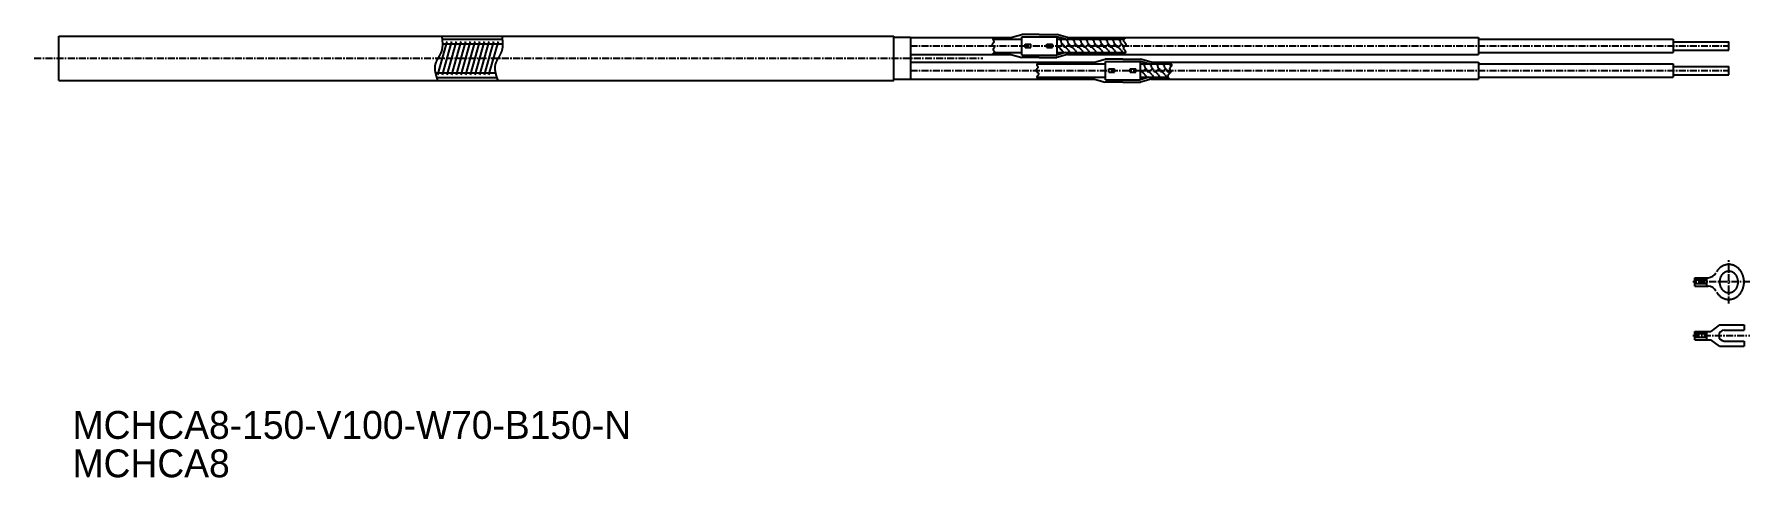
# Model space of a CAD drawing. Extents: x -211 to 97, y 185 to 265.
import ezdxf

# ---------------------------------------------------------------- set-up
doc = ezdxf.new("R2010")
doc.units = 0
doc.linetypes.add('CENTER', pattern=[2, 1.25, -0.25, 0.25, -0.25])
doc.layers.get('0').update_dxf_attribs({"linetype": 'CONTINUOUS'})
doc.layers.add('CENTER', color=1, linetype='CENTER')

msp = doc.modelspace()

# ---------------------------------------------------------------- linework, layer by layer
at = {"color": 7, "linetype": 'CONTINUOUS'}
for p, q in [((-207.03, 264.26), (-57.03, 264.26)), ((-207.03, 256.26), (-207.03, 264.26)), ((-57.03, 256.26), (-57.03, 264.26)), ((-57.03, 264.03), (-54.03, 264.03)), ((-54.03, 264.03), (-54.03, 256.49)), ((-54.03, 264.02), (-35.98, 264.02)), ((-35.98, 264.02), (-34.06, 264.56)), ((-30.9, 264.56), (-34.06, 264.56)), ((-30.9, 264.56), (-27.74, 264.56)), ((-25.81, 264.02), (-27.74, 264.56)), ((-25.81, 264.02), (47.97, 264.02)), ((-25.81, 264.02), (-22.71, 264.02)), ((47.97, 264.02), (47.97, 260.94)), ((47.97, 263.68), (82.97, 263.68)), ((82.97, 263.68), (82.97, 261.27)), ((82.97, 263.24), (92.97, 263.24)), ((92.97, 261.71), (92.97, 263.24)), ((-54.03, 260.94), (-35.98, 260.94)), ((-54.03, 259.58), (-20.98, 259.58)), ((-35.98, 260.94), (-34.06, 260.39)), ((-30.9, 260.39), (-34.06, 260.39)), ((-30.9, 260.39), (-27.74, 260.39)), ((-25.81, 260.94), (-27.74, 260.39)), ((-25.81, 260.94), (47.97, 260.94)), ((-25.81, 260.94), (-21.22, 260.94)), ((-20.98, 259.58), (-19.06, 260.13)), ((-15.9, 260.13), (-19.06, 260.13)), ((-15.9, 260.13), (-12.74, 260.13)), ((-10.81, 259.58), (-12.74, 260.13)), ((-10.81, 259.58), (47.97, 259.58)), ((-10.81, 259.58), (-9.8, 259.58)), ((47.97, 261.27), (82.97, 261.27)), ((47.97, 259.58), (47.97, 256.5)), ((47.97, 259.25), (82.97, 259.25)), ((82.97, 261.71), (92.97, 261.71)), ((82.97, 259.25), (82.97, 256.84)), ((-207.03, 256.26), (-57.03, 256.26)), ((-57.03, 256.49), (-54.03, 256.49)), ((-54.03, 256.5), (-20.98, 256.5)), ((-20.98, 256.5), (-19.06, 255.95)), ((-15.9, 255.95), (-19.06, 255.95)), ((-15.9, 255.95), (-12.74, 255.95)), ((-10.81, 256.5), (-12.74, 255.95)), ((-10.81, 256.5), (47.97, 256.5)), ((-10.81, 256.5), (-10.22, 256.5)), ((47.97, 256.84), (82.97, 256.84)), ((82.97, 258.81), (92.97, 258.81)), ((82.97, 257.28), (92.97, 257.28)), ((92.97, 257.28), (92.97, 258.81)), ((86.88, 219.32), (86.88, 220.85)), ((86.88, 220.85), (89.27, 220.85)), ((88.93, 220.41), (86.88, 220.41)), ((88.93, 219.77), (86.88, 219.77)), ((86.88, 219.32), (89.27, 219.32)), ((88.93, 220.86), (88.93, 219.32)), ((86.88, 211.22), (89.72, 211.22)), ((86.88, 209.69), (86.88, 211.22)), ((88.93, 210.78), (86.88, 210.78)), ((88.93, 210.13), (86.88, 210.13)), ((86.88, 209.69), (89.72, 209.69)), ((88.93, 211.22), (88.93, 209.69)), ((91.29, 212.38), (89.72, 211.22)), ((91.29, 208.53), (89.72, 209.69)), ((91.29, 212.38), (95.71, 212.38)), ((92.15, 211.43), (95.71, 211.43)), ((95.71, 212.38), (95.71, 211.43)), ((91.29, 208.53), (95.71, 208.53)), ((92.15, 209.48), (95.71, 209.48)), ((95.71, 209.48), (95.71, 208.53))]:
    msp.add_line(p, q, dxfattribs=at)
at = {"color": 3, "linetype": 'CONTINUOUS'}
for p, q in [((-138.93, 257.3), (-137.23, 263.27)), ((-138.17, 263.69), (-127.37, 263.69)), ((-138.12, 262.88), (-127.38, 262.88)), ((-138.1, 257.27), (-136.4, 263.27)), ((-137.27, 257.27), (-135.56, 263.27)), ((-136.43, 257.27), (-134.72, 263.27)), ((-135.59, 257.31), (-133.89, 263.27)), ((-134.76, 257.27), (-133.05, 263.27)), ((-133.93, 257.27), (-132.22, 263.27)), ((-133.09, 257.26), (-131.38, 263.27)), ((-132.25, 257.27), (-130.55, 263.27)), ((-131.42, 257.27), (-129.71, 263.27)), ((-130.58, 257.27), (-128.87, 263.27)), ((-129.75, 257.27), (-128.04, 263.27)), ((-39.24, 263.68), (-34.03, 263.68)), ((-39.04, 263.96), (-38.98, 264.02)), ((-34.03, 264.13), (-27.76, 264.13)), ((-34.03, 262.48), (-34.03, 264.13)), ((-34.03, 260.82), (-34.03, 262.48)), ((-33.43, 262.77), (-32.4, 262.77)), ((-33.43, 262.48), (-33.43, 262.77)), ((-33.43, 262.18), (-33.43, 262.48)), ((-33.43, 262.18), (-32.4, 262.18)), ((-32.4, 262.48), (-32.4, 262.77)), ((-32.4, 262.18), (-32.4, 262.48)), ((-29.56, 262.77), (-28.53, 262.77)), ((-29.56, 262.48), (-29.56, 262.77)), ((-29.56, 262.18), (-29.56, 262.48)), ((-29.56, 262.18), (-28.53, 262.18)), ((-28.53, 262.48), (-28.53, 262.77)), ((-28.53, 262.18), (-28.53, 262.48)), ((-26.17, 263.68), (-27.76, 264.13)), ((-27.76, 264.13), (-27.76, 260.82)), ((-27.76, 263.68), (-15.71, 263.68)), ((-27.76, 262.67), (-27.67, 262.33)), ((-27.67, 262.33), (-27.39, 262.26)), ((-27.39, 262.26), (-26.67, 262.78)), ((-26.54, 261.27), (-27.39, 262.26)), ((-26.99, 263.48), (-27.34, 263.68)), ((-26.88, 262.99), (-26.99, 263.48)), ((-26.57, 262.67), (-26.88, 262.99)), ((-26.58, 262.67), (-26.49, 262.33)), ((-26.49, 262.33), (-26.21, 262.26)), ((-26.21, 262.26), (-25.48, 262.78)), ((-25.64, 261.72), (-26.18, 262.27)), ((-25.81, 263.48), (-26.16, 263.68)), ((-25.7, 262.99), (-25.81, 263.48)), ((-25.39, 262.67), (-25.7, 262.99)), ((-25.4, 262.67), (-25.3, 262.33)), ((-25.3, 262.33), (-25.03, 262.26)), ((-25.03, 262.26), (-24.3, 262.78)), ((-24.46, 261.72), (-25, 262.27)), ((-24.63, 263.48), (-24.98, 263.68)), ((-24.52, 262.99), (-24.63, 263.48)), ((-24.21, 262.67), (-24.52, 262.99)), ((-24.21, 262.67), (-24.12, 262.33)), ((-24.12, 262.33), (-23.85, 262.26)), ((-23.85, 262.26), (-23.12, 262.78)), ((-23.28, 261.72), (-23.82, 262.27)), ((-23.45, 263.48), (-23.8, 263.68)), ((-23.34, 262.99), (-23.45, 263.48)), ((-23.03, 262.67), (-23.34, 262.99)), ((-23.03, 262.67), (-22.94, 262.33)), ((-22.94, 262.33), (-22.66, 262.26)), ((-22.66, 262.26), (-21.94, 262.78)), ((-22.1, 261.72), (-22.64, 262.27)), ((-22.27, 263.48), (-22.62, 263.68)), ((-22.16, 262.99), (-22.27, 263.48)), ((-21.85, 262.67), (-22.16, 262.99)), ((-21.85, 262.67), (-21.76, 262.33)), ((-21.76, 262.33), (-21.48, 262.26)), ((-21.48, 262.26), (-20.76, 262.78)), ((-20.92, 261.72), (-21.46, 262.27)), ((-21.08, 263.48), (-21.44, 263.68)), ((-20.98, 262.99), (-21.08, 263.48)), ((-20.67, 262.67), (-20.98, 262.99)), ((-20.67, 262.67), (-20.58, 262.33)), ((-20.58, 262.33), (-20.3, 262.26)), ((-20.3, 262.26), (-19.58, 262.78)), ((-19.73, 261.72), (-20.28, 262.27)), ((-19.9, 263.48), (-20.25, 263.68)), ((-19.79, 262.99), (-19.9, 263.48)), ((-19.48, 262.67), (-19.79, 262.99)), ((-19.49, 262.67), (-19.4, 262.33)), ((-19.4, 262.33), (-19.12, 262.26)), ((-19.12, 262.26), (-18.39, 262.78)), ((-18.55, 261.72), (-19.09, 262.27)), ((-18.72, 263.48), (-19.07, 263.68)), ((-18.61, 262.99), (-18.72, 263.48)), ((-18.3, 262.67), (-18.61, 262.99)), ((-18.31, 262.67), (-18.21, 262.33)), ((-18.21, 262.33), (-17.94, 262.26)), ((-17.94, 262.26), (-17.21, 262.78)), ((-17.37, 261.72), (-17.91, 262.27)), ((-17.54, 263.48), (-17.89, 263.68)), ((-17.43, 262.99), (-17.54, 263.48)), ((-17.12, 262.67), (-17.43, 262.99)), ((-17.12, 262.67), (-17.03, 262.33)), ((-17.03, 262.33), (-16.76, 262.26)), ((-16.76, 262.26), (-16.03, 262.78)), ((-16.19, 261.72), (-16.73, 262.27)), ((-16.36, 263.48), (-16.71, 263.68)), ((-16.25, 262.99), (-16.36, 263.48)), ((-15.64, 262.36), (-16.25, 262.99)), ((-15.44, 263.91), (-15.3, 264.02)), ((-39.4, 260.94), (-39.36, 260.96)), ((-39.02, 261.27), (-34.03, 261.27)), ((-34.03, 260.82), (-27.76, 260.82)), ((-31.33, 259.25), (-19.03, 259.25)), ((-30.98, 259.52), (-30.87, 259.58)), ((-26.17, 261.27), (-27.76, 260.82)), ((-27.76, 261.27), (-15.45, 261.27)), ((-25.64, 261.72), (-25.44, 261.34)), ((-25.51, 261.27), (-25.44, 261.34)), ((-25.36, 261.27), (-25.48, 261.41)), ((-24.46, 261.72), (-24.26, 261.34)), ((-24.33, 261.27), (-24.26, 261.34)), ((-24.18, 261.27), (-24.3, 261.41)), ((-23.28, 261.72), (-23.08, 261.34)), ((-23.14, 261.27), (-23.08, 261.34)), ((-23, 261.27), (-23.12, 261.41)), ((-22.1, 261.72), (-21.9, 261.34)), ((-21.96, 261.27), (-21.9, 261.34)), ((-21.82, 261.27), (-21.94, 261.41)), ((-20.92, 261.72), (-20.72, 261.34)), ((-20.78, 261.27), (-20.72, 261.34)), ((-20.64, 261.27), (-20.76, 261.41)), ((-19.73, 261.72), (-19.54, 261.34)), ((-19.6, 261.27), (-19.54, 261.34)), ((-19.45, 261.27), (-19.58, 261.41)), ((-19.03, 259.7), (-12.76, 259.7)), ((-19.03, 258.04), (-19.03, 259.7)), ((-18.55, 261.72), (-18.35, 261.34)), ((-18.42, 261.27), (-18.35, 261.34)), ((-18.27, 261.27), (-18.39, 261.41)), ((-17.37, 261.72), (-17.17, 261.34)), ((-17.24, 261.27), (-17.17, 261.34)), ((-17.09, 261.27), (-17.21, 261.41)), ((-16.19, 261.72), (-15.99, 261.34)), ((-16.05, 261.27), (-15.99, 261.34)), ((-15.91, 261.27), (-16.03, 261.41)), ((-15.74, 260.94), (-15.72, 260.97)), ((-12.76, 259.7), (-12.76, 256.38)), ((-11.17, 259.25), (-12.76, 259.7)), ((-12.76, 259.25), (-7.35, 259.25)), ((-11.99, 259.05), (-12.34, 259.25)), ((-11.88, 258.56), (-11.99, 259.05)), ((-10.81, 259.05), (-11.16, 259.25)), ((-10.7, 258.56), (-10.81, 259.05)), ((-9.63, 259.05), (-9.98, 259.25)), ((-9.52, 258.56), (-9.63, 259.05)), ((-8.45, 259.05), (-8.8, 259.25)), ((-8.34, 258.56), (-8.45, 259.05)), ((-7.27, 259.05), (-7.62, 259.25)), ((-7.37, 259.5), (-7.45, 259.58)), ((-7.35, 259.25), (-7.2, 259.25)), ((-7.21, 258.82), (-7.27, 259.05)), ((-139.39, 257.64), (-128.59, 257.64)), ((-139.14, 256.82), (-128.36, 256.82)), ((-31.32, 256.84), (-19.03, 256.84)), ((-31.19, 256.5), (-31.22, 256.56)), ((-19.03, 256.38), (-19.03, 258.04)), ((-19.03, 256.38), (-12.76, 256.38)), ((-18.43, 258.34), (-17.4, 258.34)), ((-18.43, 258.04), (-18.43, 258.34)), ((-18.43, 257.74), (-18.43, 258.04)), ((-18.43, 257.74), (-17.4, 257.74)), ((-17.4, 258.04), (-17.4, 258.34)), ((-17.4, 257.74), (-17.4, 258.04)), ((-14.56, 258.34), (-13.53, 258.34)), ((-14.56, 258.04), (-14.56, 258.34)), ((-14.56, 257.74), (-14.56, 258.04)), ((-14.56, 257.74), (-13.53, 257.74)), ((-13.53, 258.04), (-13.53, 258.34)), ((-13.53, 257.74), (-13.53, 258.04)), ((-12.76, 258.24), (-12.67, 257.9)), ((-12.76, 256.84), (-7.76, 256.84)), ((-11.17, 256.84), (-12.76, 256.38)), ((-12.67, 257.9), (-12.39, 257.82)), ((-12.39, 257.82), (-11.67, 258.35)), ((-11.54, 256.84), (-12.39, 257.82)), ((-11.57, 258.24), (-11.88, 258.56)), ((-11.58, 258.24), (-11.49, 257.9)), ((-11.49, 257.9), (-11.21, 257.82)), ((-11.21, 257.82), (-10.48, 258.35)), ((-10.64, 257.29), (-11.18, 257.84)), ((-10.39, 258.24), (-10.7, 258.56)), ((-10.64, 257.29), (-10.44, 256.9)), ((-10.51, 256.84), (-10.44, 256.9)), ((-10.36, 256.84), (-10.48, 256.98)), ((-10.4, 258.24), (-10.3, 257.9)), ((-10.3, 257.9), (-10.03, 257.82)), ((-10.03, 257.82), (-9.3, 258.35)), ((-9.46, 257.29), (-10, 257.84)), ((-9.21, 258.24), (-9.52, 258.56)), ((-9.46, 257.29), (-9.26, 256.9)), ((-9.33, 256.84), (-9.26, 256.9)), ((-9.18, 256.84), (-9.3, 256.98)), ((-9.21, 258.24), (-9.12, 257.9)), ((-9.12, 257.9), (-8.85, 257.82)), ((-8.85, 257.82), (-8.12, 258.35)), ((-8.28, 257.29), (-8.82, 257.84)), ((-8.03, 258.24), (-8.34, 258.56)), ((-8.28, 257.29), (-8.08, 256.9)), ((-8.14, 256.84), (-8.08, 256.9)), ((-8, 256.84), (-8.12, 256.98)), ((-8.03, 258.24), (-7.94, 257.9)), ((-7.94, 257.9), (-7.66, 257.82)), ((-7.66, 257.82), (-7.32, 258.07)), ((-7.42, 257.61), (-7.64, 257.84)), ((-7.61, 256.63), (-7.47, 256.48))]:
    msp.add_line(p, q, dxfattribs=at)
at = {"color": 3, "linetype": 'CONTINUOUS', "flags": 128}
for points in [[(-39.04, 263.96), (-39.07, 263.94), (-39.1, 263.91), (-39.12, 263.89), (-39.15, 263.86), (-39.17, 263.84), (-39.19, 263.81), (-39.21, 263.79), (-39.23, 263.76), (-39.24, 263.74), (-39.24, 263.71), (-39.24, 263.66), (-39.23, 263.61), (-39.21, 263.56), (-39.18, 263.51), (-39.15, 263.46), (-39.13, 263.41), (-39.1, 263.36), (-39.08, 263.3), (-39.07, 263.25), (-39.07, 263.2), (-39.08, 263.15), (-39.11, 263.1), (-39.14, 263.05), (-39.18, 263), (-39.23, 262.95), (-39.27, 262.9), (-39.31, 262.86), (-39.34, 262.81), (-39.36, 262.77), (-39.36, 262.72), (-39.35, 262.67), (-39.32, 262.63), (-39.28, 262.58), (-39.23, 262.53), (-39.18, 262.48), (-39.13, 262.43), (-39.08, 262.38), (-39.04, 262.33), (-39.01, 262.28), (-39, 262.23), (-39.01, 262.19), (-39.02, 262.15), (-39.05, 262.1), (-39.07, 262.06), (-39.1, 262.02), (-39.13, 261.97), (-39.16, 261.93), (-39.18, 261.89), (-39.2, 261.85), (-39.2, 261.8), (-39.2, 261.76), (-39.18, 261.73), (-39.16, 261.69), (-39.14, 261.65), (-39.11, 261.62), (-39.08, 261.58), (-39.05, 261.55), (-39.03, 261.51), (-39, 261.48), (-38.99, 261.44), (-38.98, 261.39), (-38.98, 261.34), (-39, 261.29), (-39.03, 261.25), (-39.07, 261.2), (-39.12, 261.15), (-39.17, 261.1), (-39.23, 261.06), (-39.3, 261.01), (-39.36, 260.96)], [(-15.44, 263.91), (-15.5, 263.87), (-15.55, 263.83), (-15.6, 263.78), (-15.65, 263.74), (-15.69, 263.7), (-15.73, 263.65), (-15.76, 263.61), (-15.78, 263.57), (-15.79, 263.52), (-15.8, 263.48), (-15.78, 263.41), (-15.75, 263.34), (-15.7, 263.27), (-15.64, 263.2), (-15.57, 263.13), (-15.51, 263.05), (-15.45, 262.98), (-15.4, 262.91), (-15.37, 262.84), (-15.36, 262.77), (-15.38, 262.7), (-15.41, 262.63), (-15.46, 262.56), (-15.52, 262.49), (-15.58, 262.43), (-15.64, 262.36), (-15.7, 262.29), (-15.75, 262.22), (-15.78, 262.15), (-15.8, 262.08), (-15.79, 262.02), (-15.76, 261.95), (-15.72, 261.89), (-15.67, 261.82), (-15.62, 261.76), (-15.56, 261.69), (-15.51, 261.63), (-15.47, 261.56), (-15.43, 261.5), (-15.42, 261.43), (-15.42, 261.38), (-15.42, 261.34), (-15.44, 261.29), (-15.47, 261.24), (-15.5, 261.2), (-15.54, 261.15), (-15.58, 261.11), (-15.62, 261.06), (-15.67, 261.01), (-15.72, 260.97)], [(-30.98, 259.52), (-31.04, 259.48), (-31.09, 259.45), (-31.15, 259.41), (-31.2, 259.38), (-31.24, 259.34), (-31.28, 259.31), (-31.31, 259.27), (-31.34, 259.23), (-31.35, 259.19), (-31.36, 259.14), (-31.35, 259.1), (-31.33, 259.05), (-31.31, 259), (-31.28, 258.95), (-31.25, 258.89), (-31.22, 258.84), (-31.19, 258.79), (-31.17, 258.73), (-31.16, 258.68), (-31.16, 258.63), (-31.17, 258.57), (-31.2, 258.52), (-31.23, 258.47), (-31.28, 258.41), (-31.33, 258.36), (-31.37, 258.31), (-31.42, 258.26), (-31.45, 258.21), (-31.48, 258.16), (-31.49, 258.11), (-31.48, 258.04), (-31.45, 257.97), (-31.39, 257.9), (-31.32, 257.83), (-31.25, 257.76), (-31.18, 257.69), (-31.11, 257.63), (-31.05, 257.56), (-31.02, 257.49), (-31.01, 257.42), (-31.02, 257.38), (-31.04, 257.33), (-31.07, 257.29), (-31.1, 257.25), (-31.14, 257.2), (-31.18, 257.16), (-31.22, 257.11), (-31.25, 257.07), (-31.28, 257.02), (-31.31, 256.97), (-31.32, 256.93), (-31.32, 256.89), (-31.32, 256.85), (-31.31, 256.81), (-31.3, 256.77), (-31.29, 256.73), (-31.27, 256.69), (-31.26, 256.65), (-31.24, 256.6), (-31.22, 256.56)], [(-7.37, 259.5), (-7.33, 259.44), (-7.28, 259.38), (-7.24, 259.32), (-7.21, 259.26), (-7.17, 259.21), (-7.15, 259.15), (-7.13, 259.1), (-7.12, 259.04), (-7.12, 258.99), (-7.13, 258.94), (-7.16, 258.89), (-7.19, 258.84), (-7.23, 258.8), (-7.28, 258.75), (-7.32, 258.7), (-7.37, 258.66), (-7.41, 258.61), (-7.44, 258.56), (-7.47, 258.51), (-7.48, 258.46), (-7.48, 258.41), (-7.47, 258.35), (-7.45, 258.3), (-7.42, 258.24), (-7.39, 258.19), (-7.35, 258.13), (-7.32, 258.07), (-7.3, 258.02), (-7.28, 257.96), (-7.27, 257.91), (-7.28, 257.82), (-7.32, 257.74), (-7.38, 257.66), (-7.45, 257.58), (-7.54, 257.5), (-7.62, 257.42), (-7.7, 257.35), (-7.77, 257.27), (-7.82, 257.19), (-7.85, 257.11), (-7.85, 257.07), (-7.85, 257.02), (-7.83, 256.97), (-7.81, 256.93), (-7.79, 256.88), (-7.76, 256.83), (-7.73, 256.78), (-7.69, 256.73), (-7.65, 256.68), (-7.61, 256.63)]]:
    msp.add_lwpolyline(points, dxfattribs=at)
at = {"color": 7}
for points in [[(-138.23, 264.26, 0), (-138.22, 264.21, 0), (-138.22, 264.17, 0), (-138.21, 264.12, 0), (-138.21, 264.08, 0), (-138.2, 264.04, 0), (-138.2, 263.99, 0), (-138.19, 263.94, 0), (-138.19, 263.9, 0), (-138.18, 263.86, 0), (-138.18, 263.81, 0), (-138.17, 263.77, 0), (-138.17, 263.72, 0), (-138.17, 263.68, 0), (-138.16, 263.63, 0), (-138.16, 263.59, 0), (-138.15, 263.54, 0), (-138.15, 263.5, 0), (-138.15, 263.45, 0), (-138.14, 263.41, 0), (-138.14, 263.37, 0), (-138.14, 263.32, 0), (-138.13, 263.28, 0), (-138.13, 263.23, 0), (-138.13, 263.19, 0), (-138.12, 263.14, 0), (-138.12, 263.1, 0), (-138.12, 263.06, 0), (-138.12, 263.01, 0), (-138.12, 262.97, 0), (-138.12, 262.92, 0), (-138.12, 262.88, 0), (-138.12, 262.84, 0), (-138.11, 262.79, 0), (-138.11, 262.75, 0), (-138.12, 262.7, 0), (-138.12, 262.66, 0), (-138.12, 262.62, 0), (-138.12, 262.57, 0), (-138.12, 262.53, 0), (-138.12, 262.49, 0), (-138.12, 262.44, 0), (-138.13, 262.4, 0), (-138.13, 262.36, 0), (-138.13, 262.32, 0), (-138.14, 262.27, 0), (-138.14, 262.23, 0), (-138.15, 262.19, 0), (-138.15, 262.14, 0), (-138.16, 262.1, 0), (-138.16, 262.06, 0), (-138.17, 262.02, 0), (-138.18, 261.98, 0), (-138.19, 261.93, 0), (-138.19, 261.89, 0), (-138.2, 261.85, 0), (-138.21, 261.81, 0), (-138.22, 261.77, 0), (-138.23, 261.73, 0), (-138.24, 261.68, 0), (-138.25, 261.64, 0), (-138.26, 261.6, 0), (-138.28, 261.56, 0), (-138.29, 261.52, 0), (-138.3, 261.48, 0), (-138.32, 261.44, 0), (-138.33, 261.4, 0), (-138.35, 261.36, 0), (-138.36, 261.32, 0), (-138.38, 261.28, 0), (-138.39, 261.24, 0), (-138.41, 261.2, 0), (-138.43, 261.16, 0), (-138.45, 261.12, 0), (-138.47, 261.08, 0), (-138.49, 261.04, 0), (-138.51, 261, 0), (-138.52, 260.96, 0), (-138.54, 260.92, 0), (-138.57, 260.88, 0), (-138.59, 260.84, 0), (-138.61, 260.8, 0), (-138.63, 260.76, 0), (-138.65, 260.73, 0), (-138.67, 260.69, 0), (-138.69, 260.65, 0), (-138.71, 260.61, 0), (-138.74, 260.57, 0), (-138.76, 260.53, 0), (-138.78, 260.49, 0), (-138.8, 260.45, 0), (-138.82, 260.42, 0), (-138.85, 260.38, 0), (-138.87, 260.34, 0), (-138.89, 260.3, 0), (-138.91, 260.26, 0), (-138.94, 260.22, 0), (-138.96, 260.19, 0), (-138.98, 260.15, 0), (-139, 260.11, 0), (-139.02, 260.07, 0), (-139.04, 260.03, 0), (-139.06, 259.99, 0), (-139.09, 259.95, 0), (-139.11, 259.92, 0), (-139.13, 259.88, 0), (-139.15, 259.84, 0), (-139.17, 259.8, 0), (-139.18, 259.76, 0), (-139.2, 259.72, 0), (-139.22, 259.68, 0), (-139.24, 259.64, 0), (-139.26, 259.61, 0), (-139.27, 259.57, 0), (-139.29, 259.53, 0), (-139.31, 259.49, 0), (-139.32, 259.45, 0), (-139.34, 259.41, 0), (-139.35, 259.37, 0), (-139.37, 259.33, 0), (-139.38, 259.29, 0), (-139.39, 259.25, 0), (-139.4, 259.21, 0), (-139.41, 259.17, 0), (-139.42, 259.13, 0), (-139.43, 259.09, 0), (-139.44, 259.05, 0), (-139.45, 259.01, 0), (-139.46, 258.97, 0), (-139.47, 258.93, 0), (-139.47, 258.89, 0), (-139.48, 258.85, 0), (-139.48, 258.8, 0), (-139.49, 258.76, 0), (-139.49, 258.72, 0), (-139.49, 258.68, 0), (-139.49, 258.64, 0), (-139.49, 258.6, 0), (-139.5, 258.56, 0), (-139.5, 258.51, 0), (-139.5, 258.47, 0), (-139.49, 258.43, 0), (-139.49, 258.39, 0), (-139.49, 258.35, 0), (-139.49, 258.31, 0), (-139.49, 258.26, 0), (-139.48, 258.22, 0), (-139.48, 258.18, 0), (-139.47, 258.13, 0), (-139.47, 258.09, 0), (-139.46, 258.05, 0), (-139.46, 258.01, 0), (-139.45, 257.96, 0), (-139.44, 257.92, 0), (-139.44, 257.88, 0), (-139.43, 257.84, 0), (-139.42, 257.79, 0), (-139.41, 257.75, 0), (-139.4, 257.71, 0), (-139.39, 257.66, 0), (-139.38, 257.62, 0), (-139.37, 257.58, 0), (-139.36, 257.53, 0), (-139.35, 257.49, 0), (-139.34, 257.45, 0), (-139.33, 257.4, 0), (-139.32, 257.36, 0), (-139.31, 257.31, 0), (-139.29, 257.27, 0), (-139.28, 257.23, 0), (-139.27, 257.18, 0), (-139.26, 257.14, 0), (-139.24, 257.1, 0), (-139.23, 257.05, 0), (-139.22, 257.01, 0), (-139.2, 256.96, 0), (-139.19, 256.92, 0), (-139.17, 256.88, 0), (-139.16, 256.83, 0), (-139.15, 256.79, 0), (-139.13, 256.75, 0), (-139.12, 256.7, 0), (-139.1, 256.66, 0), (-139.09, 256.61, 0), (-139.07, 256.57, 0), (-139.06, 256.52, 0), (-139.04, 256.48, 0), (-139.03, 256.44, 0), (-139.01, 256.39, 0), (-139, 256.35, 0), (-138.98, 256.3, 0), (-138.97, 256.26, 0)], [(-127.43, 264.26, 0), (-127.42, 264.21, 0), (-127.42, 264.17, 0), (-127.41, 264.12, 0), (-127.41, 264.08, 0), (-127.4, 264.04, 0), (-127.4, 263.99, 0), (-127.39, 263.94, 0), (-127.39, 263.9, 0), (-127.39, 263.86, 0), (-127.38, 263.81, 0), (-127.38, 263.77, 0), (-127.37, 263.72, 0), (-127.37, 263.68, 0), (-127.36, 263.63, 0), (-127.36, 263.59, 0), (-127.35, 263.54, 0), (-127.35, 263.5, 0), (-127.35, 263.45, 0), (-127.34, 263.41, 0), (-127.34, 263.37, 0), (-127.34, 263.32, 0), (-127.33, 263.28, 0), (-127.33, 263.23, 0), (-127.33, 263.19, 0), (-127.33, 263.14, 0), (-127.32, 263.1, 0), (-127.32, 263.06, 0), (-127.32, 263.01, 0), (-127.32, 262.97, 0), (-127.32, 262.92, 0), (-127.32, 262.88, 0), (-127.32, 262.84, 0), (-127.32, 262.79, 0), (-127.32, 262.75, 0), (-127.32, 262.7, 0), (-127.32, 262.66, 0), (-127.32, 262.62, 0), (-127.32, 262.57, 0), (-127.32, 262.53, 0), (-127.32, 262.49, 0), (-127.33, 262.44, 0), (-127.33, 262.4, 0), (-127.33, 262.36, 0), (-127.34, 262.32, 0), (-127.34, 262.27, 0), (-127.34, 262.23, 0), (-127.35, 262.19, 0), (-127.35, 262.14, 0), (-127.36, 262.1, 0), (-127.37, 262.06, 0), (-127.37, 262.02, 0), (-127.38, 261.98, 0), (-127.39, 261.93, 0), (-127.4, 261.89, 0), (-127.4, 261.85, 0), (-127.41, 261.81, 0), (-127.42, 261.77, 0), (-127.43, 261.73, 0), (-127.44, 261.68, 0), (-127.45, 261.64, 0), (-127.47, 261.6, 0), (-127.48, 261.56, 0), (-127.49, 261.52, 0), (-127.5, 261.48, 0), (-127.52, 261.44, 0), (-127.53, 261.4, 0), (-127.55, 261.36, 0), (-127.56, 261.32, 0), (-127.58, 261.28, 0), (-127.6, 261.24, 0), (-127.61, 261.2, 0), (-127.63, 261.16, 0), (-127.65, 261.12, 0), (-127.67, 261.08, 0), (-127.69, 261.04, 0), (-127.71, 261, 0), (-127.73, 260.96, 0), (-127.75, 260.92, 0), (-127.77, 260.88, 0), (-127.79, 260.84, 0), (-127.81, 260.8, 0), (-127.83, 260.76, 0), (-127.85, 260.73, 0), (-127.87, 260.69, 0), (-127.89, 260.65, 0), (-127.92, 260.61, 0), (-127.94, 260.57, 0), (-127.96, 260.53, 0), (-127.98, 260.49, 0), (-128, 260.45, 0), (-128.03, 260.42, 0), (-128.05, 260.38, 0), (-128.07, 260.34, 0), (-128.09, 260.3, 0), (-128.12, 260.26, 0), (-128.14, 260.22, 0), (-128.16, 260.19, 0), (-128.18, 260.15, 0), (-128.2, 260.11, 0), (-128.22, 260.07, 0), (-128.25, 260.03, 0), (-128.27, 259.99, 0), (-128.29, 259.95, 0), (-128.31, 259.92, 0), (-128.33, 259.88, 0), (-128.35, 259.84, 0), (-128.37, 259.8, 0), (-128.39, 259.76, 0), (-128.41, 259.72, 0), (-128.42, 259.68, 0), (-128.44, 259.64, 0), (-128.46, 259.61, 0), (-128.48, 259.57, 0), (-128.49, 259.53, 0), (-128.51, 259.49, 0), (-128.52, 259.45, 0), (-128.54, 259.41, 0), (-128.55, 259.37, 0), (-128.57, 259.33, 0), (-128.58, 259.29, 0), (-128.59, 259.25, 0), (-128.61, 259.21, 0), (-128.62, 259.17, 0), (-128.63, 259.13, 0), (-128.64, 259.09, 0), (-128.64, 259.05, 0), (-128.65, 259.01, 0), (-128.66, 258.97, 0), (-128.67, 258.93, 0), (-128.67, 258.89, 0), (-128.68, 258.85, 0), (-128.68, 258.8, 0), (-128.69, 258.76, 0), (-128.69, 258.72, 0), (-128.69, 258.68, 0), (-128.7, 258.64, 0), (-128.7, 258.6, 0), (-128.7, 258.56, 0), (-128.7, 258.51, 0), (-128.7, 258.47, 0), (-128.7, 258.43, 0), (-128.69, 258.39, 0), (-128.69, 258.35, 0), (-128.69, 258.31, 0), (-128.69, 258.26, 0), (-128.68, 258.22, 0), (-128.68, 258.18, 0), (-128.67, 258.13, 0), (-128.67, 258.09, 0), (-128.66, 258.05, 0), (-128.66, 258.01, 0), (-128.65, 257.96, 0), (-128.64, 257.92, 0), (-128.64, 257.88, 0), (-128.63, 257.84, 0), (-128.62, 257.79, 0), (-128.61, 257.75, 0), (-128.6, 257.71, 0), (-128.59, 257.66, 0), (-128.58, 257.62, 0), (-128.57, 257.58, 0), (-128.56, 257.53, 0), (-128.55, 257.49, 0), (-128.54, 257.45, 0), (-128.53, 257.4, 0), (-128.52, 257.36, 0), (-128.51, 257.31, 0), (-128.5, 257.27, 0), (-128.48, 257.23, 0), (-128.47, 257.18, 0), (-128.46, 257.14, 0), (-128.44, 257.1, 0), (-128.43, 257.05, 0), (-128.42, 257.01, 0), (-128.4, 256.96, 0), (-128.39, 256.92, 0), (-128.38, 256.88, 0), (-128.36, 256.83, 0), (-128.35, 256.79, 0), (-128.33, 256.75, 0), (-128.32, 256.7, 0), (-128.3, 256.66, 0), (-128.29, 256.61, 0), (-128.27, 256.57, 0), (-128.26, 256.52, 0), (-128.24, 256.48, 0), (-128.23, 256.44, 0), (-128.21, 256.39, 0), (-128.2, 256.35, 0), (-128.18, 256.3, 0), (-128.17, 256.26, 0)]]:
    msp.add_polyline3d(points, dxfattribs=at)
at = {"color": 7, "linetype": 'CONTINUOUS'}
for points in [[(90.73, 218.28, 0), (90.8, 218.18, 0), (90.86, 218.08, 0), (90.94, 217.99, 0), (91.01, 217.9, 0), (91.09, 217.81, 0), (91.17, 217.73, 0), (91.25, 217.65, 0), (91.33, 217.57, 0), (91.42, 217.5, 0), (91.51, 217.43, 0), (91.61, 217.37, 0), (91.7, 217.31, 0), (91.8, 217.25, 0), (91.9, 217.2, 0), (92, 217.16, 0), (92.1, 217.11, 0), (92.2, 217.08, 0), (92.3, 217.04, 0), (92.41, 217.02, 0), (92.52, 216.99, 0), (92.62, 216.98, 0), (92.73, 216.96, 0), (92.84, 216.95, 0), (92.95, 216.95, 0), (93.05, 216.95, 0), (93.16, 216.96, 0), (93.27, 216.97, 0), (93.38, 216.99, 0), (93.48, 217.01, 0), (93.59, 217.03, 0), (93.69, 217.06, 0), (93.8, 217.1, 0), (93.9, 217.14, 0), (94, 217.18, 0), (94.1, 217.23, 0), (94.2, 217.28, 0), (94.29, 217.34, 0), (94.39, 217.4, 0), (94.48, 217.47, 0), (94.57, 217.54, 0), (94.65, 217.62, 0), (94.74, 217.69, 0), (94.82, 217.78, 0), (94.9, 217.86, 0), (94.97, 217.95, 0), (95.04, 218.04, 0), (95.11, 218.14, 0), (95.18, 218.24, 0), (95.24, 218.34, 0), (95.3, 218.44, 0), (95.35, 218.55, 0), (95.4, 218.66, 0), (95.45, 218.77, 0), (95.5, 218.88, 0), (95.54, 219, 0), (95.57, 219.11, 0), (95.6, 219.23, 0), (95.63, 219.35, 0), (95.65, 219.47, 0), (95.67, 219.6, 0), (95.69, 219.72, 0), (95.7, 219.84, 0), (95.7, 219.97, 0), (95.71, 220.09, 0), (95.7, 220.21, 0), (95.7, 220.34, 0), (95.69, 220.46, 0), (95.67, 220.58, 0), (95.65, 220.7, 0), (95.63, 220.83, 0), (95.6, 220.95, 0), (95.57, 221.06, 0), (95.54, 221.18, 0), (95.5, 221.3, 0), (95.45, 221.41, 0), (95.4, 221.52, 0), (95.35, 221.63, 0), (95.3, 221.74, 0), (95.24, 221.84, 0), (95.18, 221.94, 0), (95.11, 222.04, 0), (95.04, 222.14, 0), (94.97, 222.23, 0), (94.9, 222.32, 0), (94.82, 222.4, 0), (94.74, 222.49, 0), (94.65, 222.56, 0), (94.57, 222.64, 0), (94.48, 222.71, 0), (94.39, 222.77, 0), (94.29, 222.84, 0), (94.2, 222.89, 0), (94.1, 222.95, 0), (94, 223, 0), (93.9, 223.04, 0), (93.8, 223.08, 0), (93.69, 223.12, 0), (93.59, 223.15, 0), (93.48, 223.17, 0), (93.38, 223.19, 0), (93.27, 223.21, 0), (93.16, 223.22, 0), (93.05, 223.23, 0), (92.95, 223.23, 0), (92.84, 223.22, 0), (92.73, 223.22, 0), (92.62, 223.2, 0), (92.52, 223.18, 0), (92.41, 223.16, 0), (92.3, 223.13, 0), (92.2, 223.1, 0), (92.1, 223.06, 0), (92, 223.02, 0), (91.9, 222.98, 0), (91.8, 222.93, 0), (91.7, 222.87, 0), (91.61, 222.81, 0), (91.51, 222.75, 0), (91.42, 222.68, 0), (91.33, 222.61, 0), (91.25, 222.53, 0), (91.17, 222.45, 0), (91.09, 222.37, 0), (91.01, 222.28, 0), (90.94, 222.19, 0), (90.86, 222.1, 0), (90.8, 222, 0), (90.73, 221.9, 0)], [(92.97, 218.17, 0), (93.05, 218.17, 0), (93.13, 218.18, 0), (93.21, 218.19, 0), (93.3, 218.2, 0), (93.38, 218.22, 0), (93.46, 218.25, 0), (93.53, 218.28, 0), (93.61, 218.31, 0), (93.69, 218.35, 0), (93.76, 218.39, 0), (93.83, 218.44, 0), (93.9, 218.49, 0), (93.97, 218.54, 0), (94.03, 218.6, 0), (94.1, 218.66, 0), (94.15, 218.73, 0), (94.21, 218.8, 0), (94.27, 218.87, 0), (94.32, 218.94, 0), (94.36, 219.02, 0), (94.41, 219.1, 0), (94.45, 219.18, 0), (94.49, 219.27, 0), (94.52, 219.35, 0), (94.55, 219.44, 0), (94.57, 219.53, 0), (94.6, 219.62, 0), (94.61, 219.71, 0), (94.63, 219.81, 0), (94.64, 219.9, 0), (94.64, 219.99, 0), (94.65, 220.09, 0), (94.64, 220.18, 0), (94.64, 220.28, 0), (94.63, 220.37, 0), (94.61, 220.46, 0), (94.6, 220.56, 0), (94.57, 220.65, 0), (94.55, 220.74, 0), (94.52, 220.83, 0), (94.49, 220.91, 0), (94.45, 221, 0), (94.41, 221.08, 0), (94.36, 221.16, 0), (94.32, 221.23, 0), (94.27, 221.31, 0), (94.21, 221.38, 0), (94.15, 221.45, 0), (94.1, 221.51, 0), (94.03, 221.58, 0), (93.97, 221.63, 0), (93.9, 221.69, 0), (93.83, 221.74, 0), (93.76, 221.79, 0), (93.69, 221.83, 0), (93.61, 221.87, 0), (93.53, 221.9, 0), (93.46, 221.93, 0), (93.38, 221.95, 0), (93.3, 221.98, 0), (93.21, 221.99, 0), (93.13, 222, 0), (93.05, 222.01, 0), (92.97, 222.01, 0), (92.89, 222.01, 0), (92.8, 222, 0), (92.72, 221.99, 0), (92.64, 221.98, 0), (92.56, 221.95, 0), (92.48, 221.93, 0), (92.4, 221.9, 0), (92.33, 221.87, 0), (92.25, 221.83, 0), (92.18, 221.79, 0), (92.11, 221.74, 0), (92.04, 221.69, 0), (91.97, 221.63, 0), (91.9, 221.58, 0), (91.84, 221.51, 0), (91.78, 221.45, 0), (91.73, 221.38, 0), (91.67, 221.31, 0), (91.62, 221.23, 0), (91.57, 221.16, 0), (91.53, 221.08, 0), (91.49, 221, 0), (91.45, 220.91, 0), (91.42, 220.83, 0), (91.39, 220.74, 0), (91.36, 220.65, 0), (91.34, 220.56, 0), (91.32, 220.46, 0), (91.31, 220.37, 0), (91.3, 220.28, 0), (91.29, 220.18, 0), (91.29, 220.09, 0), (91.29, 219.99, 0), (91.3, 219.9, 0), (91.31, 219.81, 0), (91.32, 219.71, 0), (91.34, 219.62, 0), (91.36, 219.53, 0), (91.39, 219.44, 0), (91.42, 219.35, 0), (91.45, 219.27, 0), (91.49, 219.18, 0), (91.53, 219.1, 0), (91.57, 219.02, 0), (91.62, 218.94, 0), (91.67, 218.87, 0), (91.73, 218.8, 0), (91.78, 218.73, 0), (91.84, 218.66, 0), (91.9, 218.6, 0), (91.97, 218.54, 0), (92.04, 218.49, 0), (92.11, 218.44, 0), (92.18, 218.39, 0), (92.25, 218.35, 0), (92.33, 218.31, 0), (92.4, 218.28, 0), (92.48, 218.25, 0), (92.56, 218.22, 0), (92.64, 218.2, 0), (92.72, 218.19, 0), (92.8, 218.18, 0), (92.89, 218.17, 0), (92.97, 218.17, 0)]]:
    msp.add_polyline3d(points, dxfattribs=at)
for centre, radius, start, end in [((89.26, 222.37), 1.51, 270.2379, 335.3711), ((89.26, 217.81), 1.51, 24.6289, 89.7621), ((92.15, 210.45), 0.976, 90, 270)]:
    msp.add_arc(centre, radius, start, end, dxfattribs=at)
at = {"layer": 'CENTER', "color": 1, "linetype": 'CENTER'}
for p, q in [((-54.03, 262.48), (92.97, 262.48)), ((-211.42, 260.26), (-41.03, 260.26)), ((-54.03, 258.04), (92.97, 258.04)), ((92.97, 216.23), (92.97, 224.2)), ((96.71, 220.09), (86.47, 220.09)), ((86.47, 210.45), (96.71, 210.45))]:
    msp.add_line(p, q, dxfattribs=at)

# ---------------------------------------------------------------- texts
at = {"color": 7, "linetype": 'CONTINUOUS'}
for s, p in [('MCHCA8-150-V100-W70-B150-N', (-204.55, 191.91)), ('MCHCA8', (-204.55, 185.01))]:
    msp.add_text(s, height=5, dxfattribs=at).set_placement(p)

doc.saveas('drawing.dxf')
